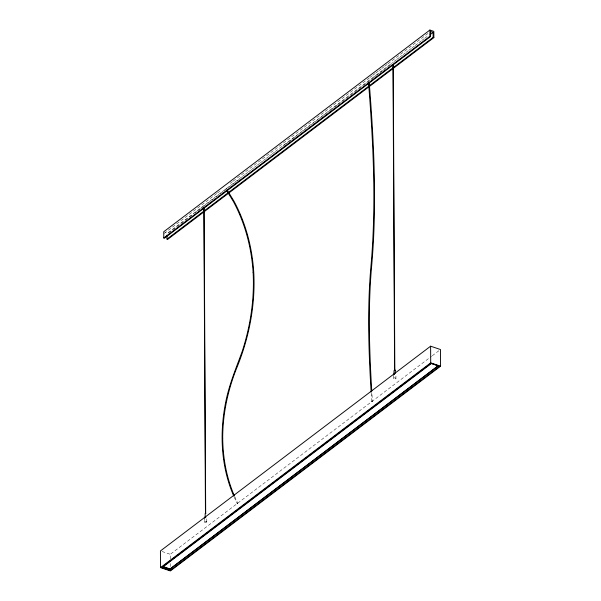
<?xml version="1.0" encoding="UTF-8"?>
<svg xmlns="http://www.w3.org/2000/svg" width="601" height="601" viewBox="0 0 601 601"><rect width="100%" height="100%" fill="white"/><g stroke="black" fill="none" stroke-linecap="round" stroke-linejoin="round"><path stroke-width="0.45" stroke-dasharray="3 2.25" d="M237.17 503.578L237.748 503.217L237.192 503.615L234.165 496.982M216.728 193.552L164.396 233.211L166.965 234.074M217.479 192.989L219.718 191.283M230.183 183.358L232.429 181.652M233.173 181.089L369.239 77.972M369.983 77.409L372.229 75.711M372.973 75.14L375.219 73.442M375.963 72.879L378.209 71.173M378.953 70.61L381.199 68.912M381.943 68.341L384.189 66.643M384.933 66.08L387.179 64.382M387.93 63.811L429.046 32.649M241.7 176.987L167.694 233.075L165.32 232.279M242.451 176.424L244.69 174.718M245.441 174.155L247.68 172.457M248.431 171.886L250.67 170.188M251.421 169.625L253.66 167.919M254.411 167.356L256.657 165.658M257.401 165.087L259.647 163.389M260.391 162.826L262.637 161.121M263.381 160.557L265.627 158.859M266.371 158.288L268.617 156.591M269.361 156.027L271.607 154.322M272.351 153.758L274.597 152.061M275.341 151.49L393.46 61.978M394.211 61.407L396.45 59.709M397.201 59.146L399.44 57.448M400.191 56.877L402.43 55.179M403.181 54.608L405.42 52.911M406.171 52.347L408.41 50.649M409.161 50.078L411.407 48.381M412.151 47.81L414.397 46.112M415.141 45.548L418.131 43.28M418.882 42.716L421.121 41.011M421.872 40.447L424.111 38.749M424.862 38.179L427.101 36.481M168.46 232.948L193.875 213.678M194.626 213.115L196.865 211.417M197.616 210.846L199.855 209.148M200.606 208.585L202.845 206.879M203.596 206.316L239.483 179.121M282.838 146.261L285.084 144.563M285.828 143.992L288.074 142.294M288.818 141.731L291.064 140.033M291.808 139.462L294.054 137.764M294.798 137.201L327.695 112.267M328.439 111.703L330.685 110.006M331.436 109.435L333.675 107.737M334.426 107.173L336.665 105.468M337.416 104.905L373.296 77.709M374.047 77.146L376.286 75.441M377.037 74.877L379.276 73.179M380.027 72.608L382.266 70.91M383.017 70.347L391.987 63.548M170.316 558.915L170.293 554.287L431.533 356.31M432.277 355.747L438.993 350.653M372.41 401.453L371.764 401.588L372.432 401.438L371.869 393.016M368.533 80.091L368.714 80.046M162.075 551.508L170.293 554.287M234.743 496.629L237.748 503.27M371.2 393.144L371.756 401.573M395.939 378.51A1.225 0.624 -0.3 0 0 394.196 377.916A1.225 0.624 -0.3 0 0 394.031 378.983A1.225 0.624 -0.3 0 0 395.939 378.51L395.924 374.348A1.225 0.624 -0.3 0 0 395.901 374.19M393.542 375.114L393.557 378.45M206.804 521.848L206.782 517.679A1.225 0.624 -0.3 0 1 206.579 517.979M204.4 517.619L204.423 521.781M170.338 563.543L170.361 567.246M206.789 521.691A1.225 0.624 -0.3 0 1 205.805 522.412A1.225 0.624 -0.3 0 1 204.385 521.923M204.438 521.938A1.225 0.624 -0.3 0 1 205.422 521.217A1.225 0.624 -0.3 0 1 206.842 521.706M225.848 189.052L226.359 188.722L225.848 189.052"/><path stroke-width="0.9" d="M205.219 517.746L205.159 513.472L205.843 513.637M205.685 513.487L204.085 208.036M394.316 374.303C392.776 369.6 396.217 367.774 395.135 373.491M394.819 370.148L393.219 64.698M395.12 370.156L394.301 370.193M429.888 30.05L163.742 231.746L163.78 237.988L164.426 238.206L430.564 36.518L430.541 31.515L433.103 32.386L433.133 37.382L166.988 239.078L167.724 239.326L433.862 37.63L433.832 31.38L429.888 30.05L429.918 36.3L163.78 237.988M430.113 34.648L433.103 32.386M430.617 346.191L160.429 550.952L160.512 567.614L170.383 570.95L440.571 366.189L440.488 349.527L430.617 346.191L430.707 362.854L160.512 567.614M438.069 365.971L170.188 568.982L170.196 570.439L161.511 567.509L430.894 363.357L439.579 366.294L170.196 570.439M429.918 36.3L430.564 36.518M433.133 37.382L433.862 37.63M430.707 362.854L440.571 366.189M162.375 566.345L169.317 568.689M227.291 190.247L233.849 200.959C245.696 222.836 252.15 247.357 253.742 272.133L253.742 272.185C255.53 304.617 249.205 337.169 237.034 367.196C227.892 389.741 222.663 413.946 222.693 438.309L222.693 438.264C222.933 457.939 226.449 477.727 234.367 495.81M226.787 190.735L233.293 201.35C245.103 223.159 251.526 247.604 253.119 272.298L253.119 272.245C254.569 299.005 250.519 325.87 242.248 351.307C236.088 368.21 229.026 384.88 225.615 402.625C219.44 433.689 221.048 466.894 233.789 496.156M369.224 82.75C374.017 143.391 377.06 204.498 371.719 265.199C367.895 307.073 369.269 349.234 371.749 391.146M368.548 82.9C373.349 143.496 376.384 204.558 371.042 265.214C367.196 307.442 368.608 349.947 371.133 392.213M392.994 64.698L394.594 370.141M203.859 208.029L205.459 513.479M166.973 235.742L166.988 239.078M204.686 518.054A1.179 0.601 -0.3 0 1 204.415 517.777A1.225 0.624 -0.3 0 1 205.369 517.048A1.179 0.601 -0.3 0 1 205.955 517.093M393.82 374.724A1.179 0.601 -0.3 0 1 394.474 373.739M431.458 363.44L163.014 566.871L169.752 569.147L438.197 365.716L431.458 363.44"/></g></svg>
